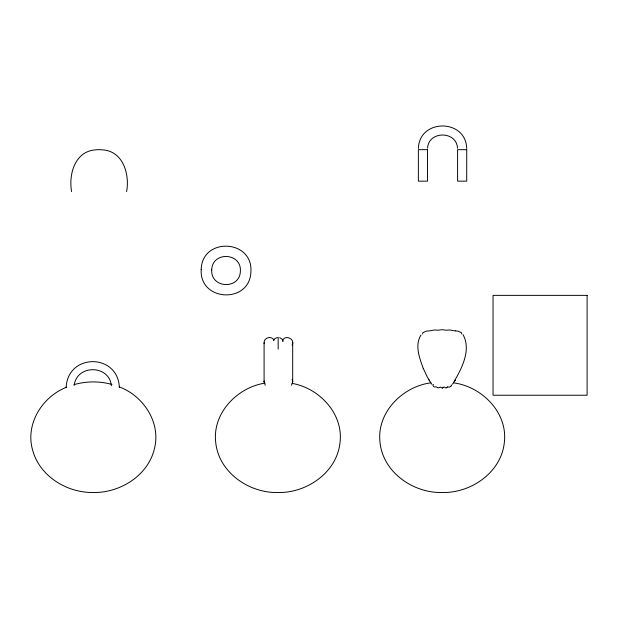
<?xml version="1.0" encoding="UTF-8"?>
<svg xmlns="http://www.w3.org/2000/svg" width="618" height="618" viewBox="0 0 618 618"><rect width="100%" height="100%" fill="white"/><g stroke="black" fill="none" stroke-linecap="round" stroke-linejoin="round"><path stroke-width="0.93" d="M265.269 385.277L264.095 381.932L264.095 342.758C263.778 337.436 271.858 335.427 274.044 340.309M264.095 381.932L264.118 381.46M282.364 341.283C284.195 333.944 295.752 338.695 292.113 345.153M292.7 342.758L292.7 381.932L291.526 385.277M126.605 191.626C129.795 174.4 123.237 151.178 102.642 149.865A32.862 32.862 0 0 0 95.566 149.865C74.963 151.178 68.436 174.392 71.611 191.626M418.394 148.482C419.135 118.494 465.964 118.494 466.706 148.482M427.586 148.227C428.359 130.637 456.741 130.637 457.513 148.227M264.118 381.484L264.18 380.997M66.157 387.471C67.686 353.117 117.845 352.986 119.374 387.471M74.16 385.493C76.64 364.334 109.162 364.473 111.418 385.709M420.982 335.049C414.524 345.284 419.529 358.015 423.23 368.328M452.53 384.211C460.843 370.136 471.889 350.754 463.036 334.624M273.519 340.309L274.879 338.641L277.243 337.552M454.732 380.966L455.466 379.746M454.778 380.889L455.52 379.676M461.692 334.006L461.584 332.778L458.425 331.325A9.942 9.942 0 0 0 456.671 330.978L455.458 330.885M451.225 385.856L450.8 386.281M450.746 386.327L449.634 387.115L447.478 386.938M446.845 387.471L447.231 387.123A3.337 2.565 9.3 0 1 447.463 386.999M443.114 387.61L443.523 387.262M442.998 387.71L442.944 387.764A3.839 2.82 -5.2 0 1 442.743 387.903L442.697 387.957M443.685 387.162L444.296 387.053A0.896 0.688 1.4 0 1 444.52 387.131L444.643 387.2A3.19 2.542 -2.7 0 1 444.898 387.339L445.385 387.725A1.545 1.174 4 0 0 445.586 387.857L446.381 387.818M66.783 387.185C42.433 396.362 25.137 423.994 32.553 449.85C39.459 476.223 66.953 492.917 93.341 492.507C120.603 493.002 149.069 474.964 154.747 447.277C160.556 421.739 142.99 395.651 119.197 386.883M73.982 384.659C86.304 381.09 99.622 381.012 111.982 384.458M265.06 383.114C237.312 387.331 212.322 413.063 215.69 442.179C218.579 472.299 248.915 493.21 277.876 492.507C306.837 493.21 337.173 472.299 340.07 442.179C343.376 413.604 319.313 388.166 292.144 383.384M430.816 382.843C402.503 386.544 376.563 412.5 379.993 442.179C382.882 472.299 413.218 493.21 442.179 492.507C471.14 493.21 501.476 472.299 504.373 442.179C507.795 412.5 481.862 386.544 453.542 382.843M455.366 330.885L454.245 330.792A13.511 13.511 0 0 1 453.365 330.669L451.279 330.221A10.429 10.429 0 0 0 448.598 330.027L447.316 330.143A11.858 11.858 0 0 1 444.813 330.058L443.608 329.857A10.39 10.39 0 0 0 440.688 329.834L439.483 330.043A11.858 11.858 0 0 1 436.988 330.159L435.705 330.043A10.429 10.429 0 0 0 433.025 330.205L430.947 330.669A13.511 13.511 0 0 1 430.058 330.792L427.718 330.97A9.942 9.942 0 0 0 425.879 331.318L422.766 332.739L422.627 334.029M279.653 337.667L281.932 339.004L283.268 341.283M437.459 387.471C435.868 386.134 433.967 387.818 433.272 386.049M431.773 384.211L427.277 377.003L423.237 368.343M428.784 379.676L429.572 380.966M292.113 379.537L292.677 381.484M264.18 343.693L264.095 342.758M292.677 381.46L292.7 381.932M278.17 337.328L278.17 349.139M451.21 384.867A1.576 1.012 3 0 1 451.472 385.3M446.667 387.579A2.31 1.684 -1.5 0 1 446.358 387.795M442.689 387.95A1.236 0.942 -1.8 0 1 442.418 388.104L440.966 387.409A3.77 3.02 -8.3 0 0 440.788 387.254A1.506 1.182 -5 0 0 440.51 387.092L439.097 387.602A3.152 2.294 -7.1 0 1 438.842 387.749A1.344 1.004 -5.1 0 1 438.587 387.88L437.814 387.756A2.719 2.032 -0.9 0 1 437.583 387.617M432.824 385.308A1.568 0.95 2.6 0 1 433.056 384.852M433.203 384.836A3.43 2.209 -1.3 0 1 433.365 384.705M201.205 269.355C199.027 301.731 250.027 304.164 250.908 271.696C253.086 239.321 202.086 236.887 201.205 269.355M211.727 269.85C210.475 288.513 239.877 289.912 240.379 271.202C241.638 252.538 212.237 251.132 211.727 269.85M427.509 149.68L418.363 149.68L418.363 181.144L427.501 181.144L427.509 149.68M466.737 149.68L457.59 149.68L457.59 181.144L466.721 181.144L466.737 149.68M587.1 295.365L493.048 295.365L493.048 395.234L587.1 395.234L587.1 295.365"/></g></svg>
